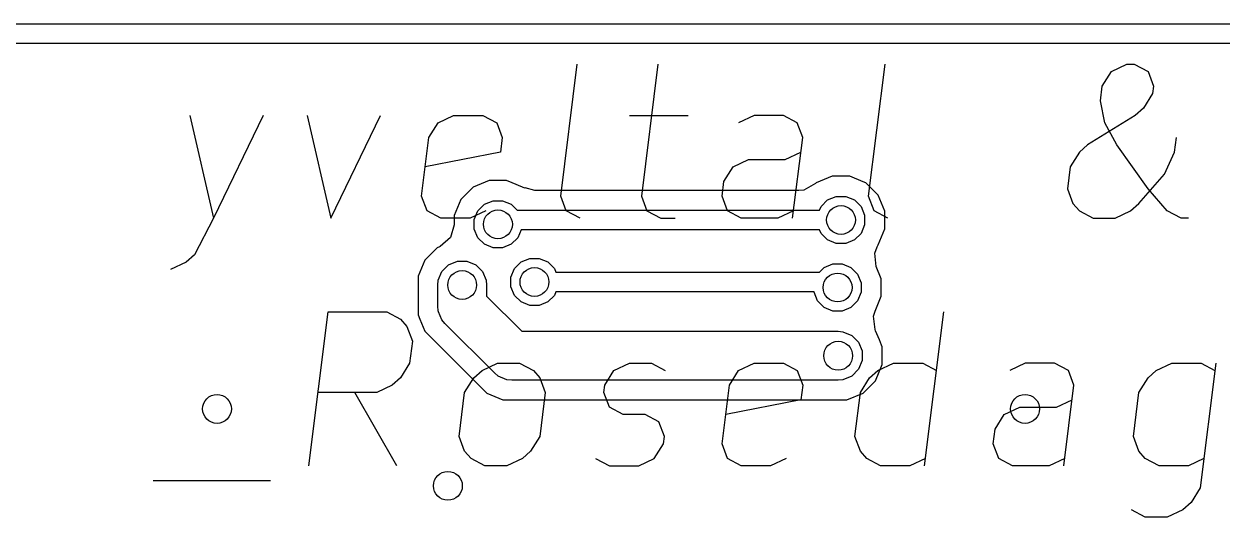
# Model space of a CAD drawing. Extents: x -28 to 25.3, y -6.8 to 48.4.
# Drawn here: x -5.62 to 0.61, y 16.48 to 19.04 of the extents above; entities that cross this region are included whole.
import ezdxf

# ---------------------------------------------------------------- set-up
doc = ezdxf.new("R2010")
doc.units = 0
doc.layers.add('BLACK', color=7, linetype='CONTINUOUS')

msp = doc.modelspace()

# ---------------------------------------------------------------- linework, layer by layer
at = {"layer": 'BLACK', "linetype": 'CONTINUOUS'}
for p, q in [((-9.749238, 19.043125), (19.484332, 19.043125)), ((-9.717162, 18.942625), (8.953232, 18.942625)), ((-2.82867, 18.148148), (-2.742956, 18.833862)), ((-2.323908, 18.833862), (-2.409622, 18.148148)), ((-1.228669, 18.148148), (-1.142955, 18.833862)), ((0.033236, 18.795767), (0.114188, 18.833862)), ((0.114188, 18.833862), (0.152283, 18.833862)), ((0.152283, 18.833862), (0.223712, 18.795767)), ((-0.014383, 18.719577), (0.033236, 18.795767)), ((0.223712, 18.795767), (0.252283, 18.719577)), ((-0.023907, 18.643386), (-0.014383, 18.719577)), ((0.252283, 18.719577), (0.247522, 18.681481)), ((-0.000097, 18.5291), (-0.023907, 18.643386)), ((0.247522, 18.681481), (0.199903, 18.605291)), ((-4.757242, 18.567196), (-4.633432, 18.033862)), ((-4.37629, 18.567196), (-4.633432, 18.033862)), ((-4.147718, 18.567196), (-4.023908, 18.033862)), ((-4.023908, 18.033862), (-3.766766, 18.567196)), ((-3.466765, 18.5291), (-3.385813, 18.567196)), ((-3.385813, 18.567196), (-3.233432, 18.567196)), ((-3.233432, 18.567196), (-3.162004, 18.5291)), ((-2.471527, 18.567196), (-2.166765, 18.567196)), ((-1.823908, 18.567196), (-1.90486, 18.5291)), ((-1.671527, 18.567196), (-1.823908, 18.567196)), ((-1.600099, 18.5291), (-1.671527, 18.567196)), ((0.157045, 18.567196), (-0.090574, 18.414815)), ((0.199903, 18.605291), (0.157045, 18.567196)), ((-3.514384, 18.45291), (-3.466765, 18.5291)), ((-3.162004, 18.5291), (-3.133432, 18.45291)), ((-1.571527, 18.45291), (-1.600099, 18.5291)), ((0.061807, 18.414815), (-0.000097, 18.5291)), ((-3.55248, 18.148148), (-3.514384, 18.45291)), ((-3.133432, 18.45291), (-3.142956, 18.376719)), ((-1.623908, 18.033862), (-1.571527, 18.45291)), ((0.361807, 18.376719), (0.371331, 18.45291)), ((-3.142956, 18.376719), (-3.533432, 18.300529)), ((-1.662003, 18.338624), (-1.581051, 18.376719)), ((-0.133431, 18.376719), (-0.18105, 18.300529)), ((-0.090574, 18.414815), (-0.133431, 18.376719)), ((0.223712, 18.186243), (0.061807, 18.414815)), ((0.309426, 18.262434), (0.361807, 18.376719)), ((-1.933432, 18.300529), (-1.852479, 18.338624)), ((-1.852479, 18.338624), (-1.662003, 18.338624)), ((-1.981051, 18.224338), (-1.933432, 18.300529)), ((-1.4174, 18.250959), (-1.500868, 18.216385)), ((-1.417398, 18.250959), (-1.4174, 18.250959)), ((-1.327052, 18.250959), (-1.417398, 18.250959)), ((-1.327051, 18.250959), (-1.327052, 18.250959)), ((-1.256847, 18.221879), (-1.327051, 18.250959)), ((-0.18105, 18.300529), (-0.195336, 18.186243)), ((0.176093, 18.110053), (0.309426, 18.262434)), ((-3.284311, 18.193851), (-3.348194, 18.129968)), ((-3.200843, 18.228425), (-3.284311, 18.193851)), ((-3.200841, 18.228425), (-3.200843, 18.228425)), ((-3.110495, 18.228425), (-3.200841, 18.228425)), ((-3.110494, 18.228425), (-3.110495, 18.228425)), ((-3.081425, 18.216384), (-3.110494, 18.228425)), ((-3.027026, 18.193851), (-3.081425, 18.216384)), ((-3.015743, 18.189177), (-3.027026, 18.193851)), ((-3.0147, 18.191696), (-3.015743, 18.189177)), ((-2.963832, 18.176759), (-3.0147, 18.191696)), ((-1.990575, 18.148148), (-1.981051, 18.224338)), ((-1.504174, 18.213078), (-1.565497, 18.179593)), ((-1.500869, 18.216384), (-1.504174, 18.213078)), ((-1.500868, 18.216385), (-1.500869, 18.216384)), ((-1.243583, 18.216385), (-1.256847, 18.221879)), ((-1.179699, 18.152501), (-1.243583, 18.216385)), ((-0.195336, 18.186243), (-0.166764, 18.110053)), ((0.323712, 18.071957), (0.223712, 18.186243)), ((-3.523908, 18.071957), (-3.55248, 18.148148)), ((-3.348194, 18.129968), (-3.382768, 18.0465)), ((-3.225114, 18.105259), (-3.180054, 18.123923)), ((-3.180054, 18.123923), (-3.131282, 18.123923)), ((-3.131282, 18.123923), (-3.086222, 18.105259)), ((-1.591855, 18.176759), (-2.963832, 18.176759)), ((-2.800099, 18.071957), (-2.82867, 18.148148)), ((-2.409622, 18.148148), (-2.381051, 18.071957)), ((-1.962003, 18.071957), (-1.990575, 18.148148)), ((-1.565497, 18.179593), (-1.591855, 18.176759)), ((-1.476159, 18.093305), (-1.441671, 18.127793)), ((-1.441671, 18.127793), (-1.396611, 18.146457)), ((-1.396611, 18.146457), (-1.347839, 18.146457)), ((-1.347839, 18.146457), (-1.302779, 18.127793)), ((-1.302779, 18.127793), (-1.268291, 18.093305)), ((-1.200098, 18.071957), (-1.228669, 18.148148)), ((-1.145125, 18.069032), (-1.179699, 18.152501)), ((-3.45248, 18.033862), (-3.523908, 18.071957)), ((-3.219146, 18.071957), (-3.300099, 18.033862)), ((-3.278266, 18.025711), (-3.259602, 18.070771)), ((-3.259602, 18.070771), (-3.225114, 18.105259)), ((-3.086222, 18.105259), (-3.055622, 18.074659)), ((-3.055622, 18.074659), (-1.483882, 18.074659)), ((-2.72867, 18.033862), (-2.800099, 18.071957)), ((-2.381051, 18.071957), (-2.309622, 18.033862)), ((-1.890575, 18.033862), (-1.962003, 18.071957)), ((-1.619146, 18.071957), (-1.700099, 18.033862)), ((-1.483882, 18.074659), (-1.476159, 18.093305)), ((-1.268291, 18.093305), (-1.249627, 18.048245)), ((-1.128669, 18.033862), (-1.200098, 18.071957)), ((-1.145125, 17.978686), (-1.145125, 18.069032)), ((-0.166764, 18.110053), (-0.133431, 18.071957)), ((-0.133431, 18.071957), (-0.062002, 18.033862)), ((0.052283, 18.033862), (0.133236, 18.071957)), ((0.133236, 18.071957), (0.176093, 18.110053)), ((0.395141, 18.033862), (0.323712, 18.071957)), ((-4.633432, 18.033862), (-4.733432, 17.843386)), ((-3.300099, 18.033862), (-3.45248, 18.033862)), ((-3.382768, 17.999408), (-3.402453, 17.932369)), ((-3.382768, 18.0465), (-3.382768, 17.999408)), ((-3.278266, 17.976939), (-3.278266, 18.025711)), ((-2.309622, 18.033862), (-2.233432, 18.033862)), ((-1.700099, 18.033862), (-1.890575, 18.033862)), ((-1.249627, 17.999473), (-1.268291, 17.954413)), ((-1.249627, 18.048245), (-1.249627, 17.999473)), ((-0.062002, 18.033862), (0.052283, 18.033862)), ((0.433236, 18.033862), (0.395141, 18.033862)), ((-3.259602, 17.931879), (-3.278266, 17.976939)), ((-3.034677, 17.973059), (-3.051734, 17.931879)), ((-1.483882, 17.973059), (-3.034677, 17.973059)), ((-1.476159, 17.954413), (-1.483882, 17.973059)), ((-1.441671, 17.919925), (-1.476159, 17.954413)), ((-1.268291, 17.954413), (-1.302779, 17.919925)), ((-1.179699, 17.895217), (-1.145125, 17.978686)), ((-3.471275, 17.879892), (-3.535716, 17.815451)), ((-3.471274, 17.879894), (-3.471275, 17.879892)), ((-3.459312, 17.884848), (-3.471274, 17.879894)), ((-3.455257, 17.886614), (-3.459312, 17.884848)), ((-3.402453, 17.932369), (-3.455257, 17.886614)), ((-3.225114, 17.897391), (-3.259602, 17.931879)), ((-3.180054, 17.878727), (-3.225114, 17.897391)), ((-3.131282, 17.878727), (-3.180054, 17.878727)), ((-3.086222, 17.897391), (-3.131282, 17.878727)), ((-3.051734, 17.931879), (-3.086222, 17.897391)), ((-1.396611, 17.901261), (-1.441671, 17.919925)), ((-1.347839, 17.901261), (-1.396611, 17.901261)), ((-1.302779, 17.919925), (-1.347839, 17.901261)), ((-1.1967, 17.851228), (-1.183619, 17.883622)), ((-1.184373, 17.883934), (-1.179699, 17.895217)), ((-1.183619, 17.883622), (-1.184373, 17.883934)), ((-4.733432, 17.843386), (-4.77629, 17.805291)), ((-3.535717, 17.815451), (-3.570597, 17.731245)), ((-3.535716, 17.815451), (-3.535717, 17.815451)), ((-3.035114, 17.80538), (-2.990054, 17.824044)), ((-2.990054, 17.824044), (-2.941282, 17.824044)), ((-2.941282, 17.824044), (-2.896222, 17.80538)), ((-1.189232, 17.781761), (-1.1967, 17.851228)), ((-4.77629, 17.805291), (-4.857242, 17.767196)), ((-3.466057, 17.710449), (-3.447094, 17.75623)), ((-3.447094, 17.75623), (-3.412054, 17.79127)), ((-3.412054, 17.79127), (-3.366273, 17.810233)), ((-3.366273, 17.810233), (-3.316721, 17.810233)), ((-3.316721, 17.810233), (-3.27094, 17.79127)), ((-3.27094, 17.79127), (-3.2359, 17.75623)), ((-3.2359, 17.75623), (-3.216937, 17.710449)), ((-3.088266, 17.725832), (-3.069602, 17.770892)), ((-3.069602, 17.770892), (-3.035114, 17.80538)), ((-2.896222, 17.80538), (-2.861734, 17.770892)), ((-2.861734, 17.770892), (-2.854011, 17.752246)), ((-2.854011, 17.752246), (-1.483702, 17.752246)), ((-1.483702, 17.752246), (-1.459314, 17.776634)), ((-1.459314, 17.776634), (-1.414254, 17.795298)), ((-1.414254, 17.795298), (-1.365482, 17.795298)), ((-1.365482, 17.795298), (-1.320422, 17.776634)), ((-1.320422, 17.776634), (-1.285934, 17.742146)), ((-1.162768, 17.717873), (-1.189232, 17.781761)), ((-3.570597, 17.731245), (-3.570597, 17.530222)), ((-3.468497, 17.685673), (-3.466057, 17.710449)), ((-3.216937, 17.710449), (-3.214497, 17.685673)), ((-3.088266, 17.67706), (-3.088266, 17.725832)), ((-1.285934, 17.742146), (-1.26727, 17.697086)), ((-1.26727, 17.697086), (-1.26727, 17.648314)), ((-1.162768, 17.627527), (-1.162768, 17.717873)), ((-3.468497, 17.575794), (-3.468497, 17.685673)), ((-3.214497, 17.685673), (-3.214497, 17.6284)), ((-3.214497, 17.6284), (-3.031198, 17.4451)), ((-3.069602, 17.632), (-3.088266, 17.67706)), ((-3.035114, 17.597512), (-3.069602, 17.632)), ((-2.861734, 17.632), (-2.896222, 17.597512)), ((-2.854011, 17.650646), (-2.861734, 17.632)), ((-1.512466, 17.650646), (-2.854011, 17.650646)), ((-1.512466, 17.648314), (-1.512466, 17.650646)), ((-1.493802, 17.603254), (-1.512466, 17.648314)), ((-1.26727, 17.648314), (-1.285934, 17.603254)), ((-1.195264, 17.549076), (-1.162768, 17.627527)), ((-3.466057, 17.551018), (-3.468497, 17.575794)), ((-2.990054, 17.578848), (-3.035114, 17.597512)), ((-2.941282, 17.578848), (-2.990054, 17.578848)), ((-2.896222, 17.597512), (-2.941282, 17.578848)), ((-1.459314, 17.568766), (-1.493802, 17.603254)), ((-1.414254, 17.550102), (-1.459314, 17.568766)), ((-1.320422, 17.568766), (-1.365482, 17.550102)), ((-1.285934, 17.603254), (-1.320422, 17.568766)), ((-4.138194, 16.745907), (-4.038194, 17.545907)), ((-4.038194, 17.545907), (-3.733432, 17.545907)), ((-3.733432, 17.545907), (-3.662004, 17.507812)), ((-3.662004, 17.507812), (-3.62867, 17.469717)), ((-3.570597, 17.530222), (-3.561773, 17.50892)), ((-3.561773, 17.50892), (-3.561772, 17.508918)), ((-3.561772, 17.508918), (-3.53572, 17.44602)), ((-3.466057, 17.551017), (-3.466057, 17.551018)), ((-3.463745, 17.545436), (-3.466057, 17.551017)), ((-3.447094, 17.505237), (-3.463745, 17.545436)), ((-3.447093, 17.505236), (-3.447094, 17.505237)), ((-3.4313, 17.485991), (-3.447093, 17.505236)), ((-1.365482, 17.550102), (-1.414254, 17.550102)), ((-1.202729, 17.523649), (-1.195264, 17.549076)), ((-1.195259, 17.454179), (-1.202729, 17.523649)), ((-0.938194, 16.745907), (-0.838194, 17.545907)), ((-3.62867, 17.469717), (-3.600099, 17.393526)), ((-3.53572, 17.44602), (-3.535719, 17.446019)), ((-3.535719, 17.446019), (-3.278024, 17.188325)), ((-3.173606, 17.228298), (-3.4313, 17.485991)), ((-3.031198, 17.4451), (-1.386868, 17.4451)), ((-1.386868, 17.4451), (-1.362092, 17.44266)), ((-1.362092, 17.44266), (-1.316311, 17.423697)), ((-1.192649, 17.447877), (-1.195259, 17.454179)), ((-1.192647, 17.447875), (-1.192649, 17.447877)), ((-1.172752, 17.399845), (-1.192647, 17.447875)), ((-3.600099, 17.393526), (-3.614385, 17.279241)), ((-1.316311, 17.423697), (-1.281271, 17.388657)), ((-1.281271, 17.388657), (-1.262308, 17.342876)), ((-1.161882, 17.373602), (-1.172752, 17.399845)), ((-1.262308, 17.342876), (-1.262308, 17.293324)), ((-1.157768, 17.363671), (-1.161882, 17.373602)), ((-1.157768, 17.272529), (-1.157768, 17.363671)), ((-3.614385, 17.279241), (-3.662004, 17.20305)), ((-3.238194, 17.241145), (-3.157242, 17.279241)), ((-3.157242, 17.279241), (-3.042956, 17.279241)), ((-3.042956, 17.279241), (-2.971528, 17.241145)), ((-2.552479, 17.241145), (-2.471527, 17.279241)), ((-2.471527, 17.279241), (-2.357241, 17.279241)), ((-2.357241, 17.279241), (-2.285813, 17.241145)), ((-1.90486, 17.241145), (-1.823908, 17.279241)), ((-1.823908, 17.279241), (-1.671527, 17.279241)), ((-1.671527, 17.279241), (-1.600099, 17.241145)), ((-1.262308, 17.293324), (-1.281271, 17.247543)), ((-1.192647, 17.188325), (-1.157768, 17.272529)), ((-1.181051, 17.241145), (-1.100099, 17.279241)), ((-1.100099, 17.279241), (-0.947718, 17.279241)), ((-0.947718, 17.279241), (-0.876289, 17.241145)), ((-0.414384, 17.279241), (-0.495336, 17.241145)), ((-0.262003, 17.279241), (-0.414384, 17.279241)), ((-0.190575, 17.241145), (-0.262003, 17.279241)), ((0.266569, 17.241145), (0.347521, 17.279241)), ((0.347521, 17.279241), (0.499902, 17.279241)), ((0.576093, 17.279241), (0.49514, 16.631622)), ((0.499902, 17.279241), (0.571331, 17.241145)), ((-3.662004, 17.20305), (-3.704861, 17.164955)), ((-3.32867, 17.12686), (-3.281051, 17.20305)), ((-3.281051, 17.20305), (-3.238194, 17.241145)), ((-3.278024, 17.188325), (-3.213578, 17.123879)), ((-3.154361, 17.212504), (-3.173606, 17.228298)), ((-3.15436, 17.212503), (-3.154361, 17.212504)), ((-3.108579, 17.19354), (-3.15436, 17.212503)), ((-3.083803, 17.1911), (-3.108579, 17.19354)), ((-1.386868, 17.1911), (-3.083803, 17.1911)), ((-2.971528, 17.241145), (-2.938194, 17.20305)), ((-2.938194, 17.20305), (-2.909623, 17.12686)), ((-2.600098, 17.164955), (-2.552479, 17.241145)), ((-1.952479, 17.164955), (-1.90486, 17.241145)), ((-1.600099, 17.241145), (-1.571527, 17.164955)), ((-1.362092, 17.19354), (-1.386868, 17.1911)), ((-1.316311, 17.212503), (-1.362092, 17.19354)), ((-1.281271, 17.247543), (-1.316311, 17.212503)), ((-1.271527, 17.12686), (-1.223908, 17.20305)), ((-1.25709, 17.123881), (-1.192649, 17.188322)), ((-1.223908, 17.20305), (-1.181051, 17.241145)), ((-1.192649, 17.188323), (-1.192647, 17.188325)), ((-1.192649, 17.188322), (-1.192649, 17.188323)), ((-0.162003, 17.164955), (-0.190575, 17.241145)), ((0.176093, 17.12686), (0.223712, 17.20305)), ((0.223712, 17.20305), (0.266569, 17.241145)), ((-3.785813, 17.12686), (-4.090575, 17.12686)), ((-3.681051, 16.745907), (-3.900099, 17.12686)), ((-3.704861, 17.164955), (-3.785813, 17.12686)), ((-3.357242, 16.898288), (-3.32867, 17.12686)), ((-2.909623, 17.12686), (-2.938194, 16.898288)), ((-2.60486, 17.12686), (-2.600098, 17.164955)), ((-2.576289, 17.050669), (-2.60486, 17.12686)), ((-1.990575, 16.860193), (-1.952479, 17.164955)), ((-1.571527, 17.164955), (-1.581051, 17.088764)), ((-1.300099, 16.898288), (-1.271527, 17.12686)), ((-0.214384, 16.745907), (-0.162003, 17.164955)), ((0.147521, 16.898288), (0.176093, 17.12686)), ((-3.213578, 17.123879), (-3.129374, 17.089)), ((-3.129374, 17.089), (-3.129373, 17.089)), ((-3.129373, 17.089), (-1.341298, 17.089)), ((-1.581051, 17.088764), (-1.971527, 17.012574)), ((-1.341298, 17.089), (-1.341297, 17.089)), ((-1.341297, 17.089), (-1.257093, 17.123879)), ((-1.257093, 17.123879), (-1.257091, 17.123881)), ((-1.257091, 17.123881), (-1.25709, 17.123881)), ((-0.252479, 17.050669), (-0.171527, 17.088764)), ((-2.50486, 17.012574), (-2.576289, 17.050669)), ((-2.390575, 17.012574), (-2.50486, 17.012574)), ((-2.319146, 16.974479), (-2.390575, 17.012574)), ((-0.571527, 16.936383), (-0.523908, 17.012574)), ((-0.523908, 17.012574), (-0.442955, 17.050669)), ((-0.442955, 17.050669), (-0.252479, 17.050669)), ((-2.290575, 16.898288), (-2.319146, 16.974479)), ((-3.32867, 16.822098), (-3.357242, 16.898288)), ((-2.938194, 16.898288), (-2.985813, 16.822098)), ((-2.295337, 16.860193), (-2.290575, 16.898288)), ((-1.271527, 16.822098), (-1.300099, 16.898288)), ((-0.581051, 16.860193), (-0.571527, 16.936383)), ((0.176093, 16.822098), (0.147521, 16.898288)), ((-3.295337, 16.784002), (-3.32867, 16.822098)), ((-2.985813, 16.822098), (-3.02867, 16.784002)), ((-2.342956, 16.784002), (-2.295337, 16.860193)), ((-1.962003, 16.784002), (-1.990575, 16.860193)), ((-1.238194, 16.784002), (-1.271527, 16.822098)), ((-0.552479, 16.784002), (-0.581051, 16.860193)), ((0.209426, 16.784002), (0.176093, 16.822098)), ((-3.223908, 16.745907), (-3.295337, 16.784002)), ((-3.02867, 16.784002), (-3.109623, 16.745907)), ((-2.647718, 16.784002), (-2.576289, 16.745907)), ((-2.423908, 16.745907), (-2.342956, 16.784002)), ((-1.890575, 16.745907), (-1.962003, 16.784002)), ((-1.657241, 16.784002), (-1.738194, 16.745907)), ((-1.166765, 16.745907), (-1.238194, 16.784002)), ((-0.933432, 16.784002), (-1.014385, 16.745907)), ((-0.481051, 16.745907), (-0.552479, 16.784002)), ((-0.209622, 16.784002), (-0.290575, 16.745907)), ((0.280855, 16.745907), (0.209426, 16.784002)), ((0.514188, 16.784002), (0.433235, 16.745907)), ((-3.109623, 16.745907), (-3.223908, 16.745907)), ((-2.576289, 16.745907), (-2.423908, 16.745907)), ((-1.738194, 16.745907), (-1.890575, 16.745907)), ((-1.014385, 16.745907), (-1.166765, 16.745907)), ((-0.290575, 16.745907), (-0.481051, 16.745907)), ((0.433235, 16.745907), (0.280855, 16.745907)), ((-4.947718, 16.669717), (-4.338194, 16.669717)), ((0.49514, 16.631622), (0.447521, 16.555431)), ((0.209426, 16.479241), (0.137997, 16.517336)), ((0.404664, 16.517336), (0.323712, 16.479241)), ((0.447521, 16.555431), (0.404664, 16.517336)), ((0.323712, 16.479241), (0.209426, 16.479241))]:
    msp.add_line(p, q, dxfattribs=at)
at = {"layer": 'BLACK'}
for centre in [(-3.155668, 18.001325), (-1.372225, 18.023859), (-3.341497, 17.685673), (-2.965668, 17.701446), (-1.389868, 17.6727), (-1.386868, 17.3181), (-4.615668, 17.041502), (-0.415668, 17.041502), (-3.415668, 16.641502)]:
    msp.add_circle(centre, 0.075, dxfattribs=at)

doc.saveas('drawing.dxf')
